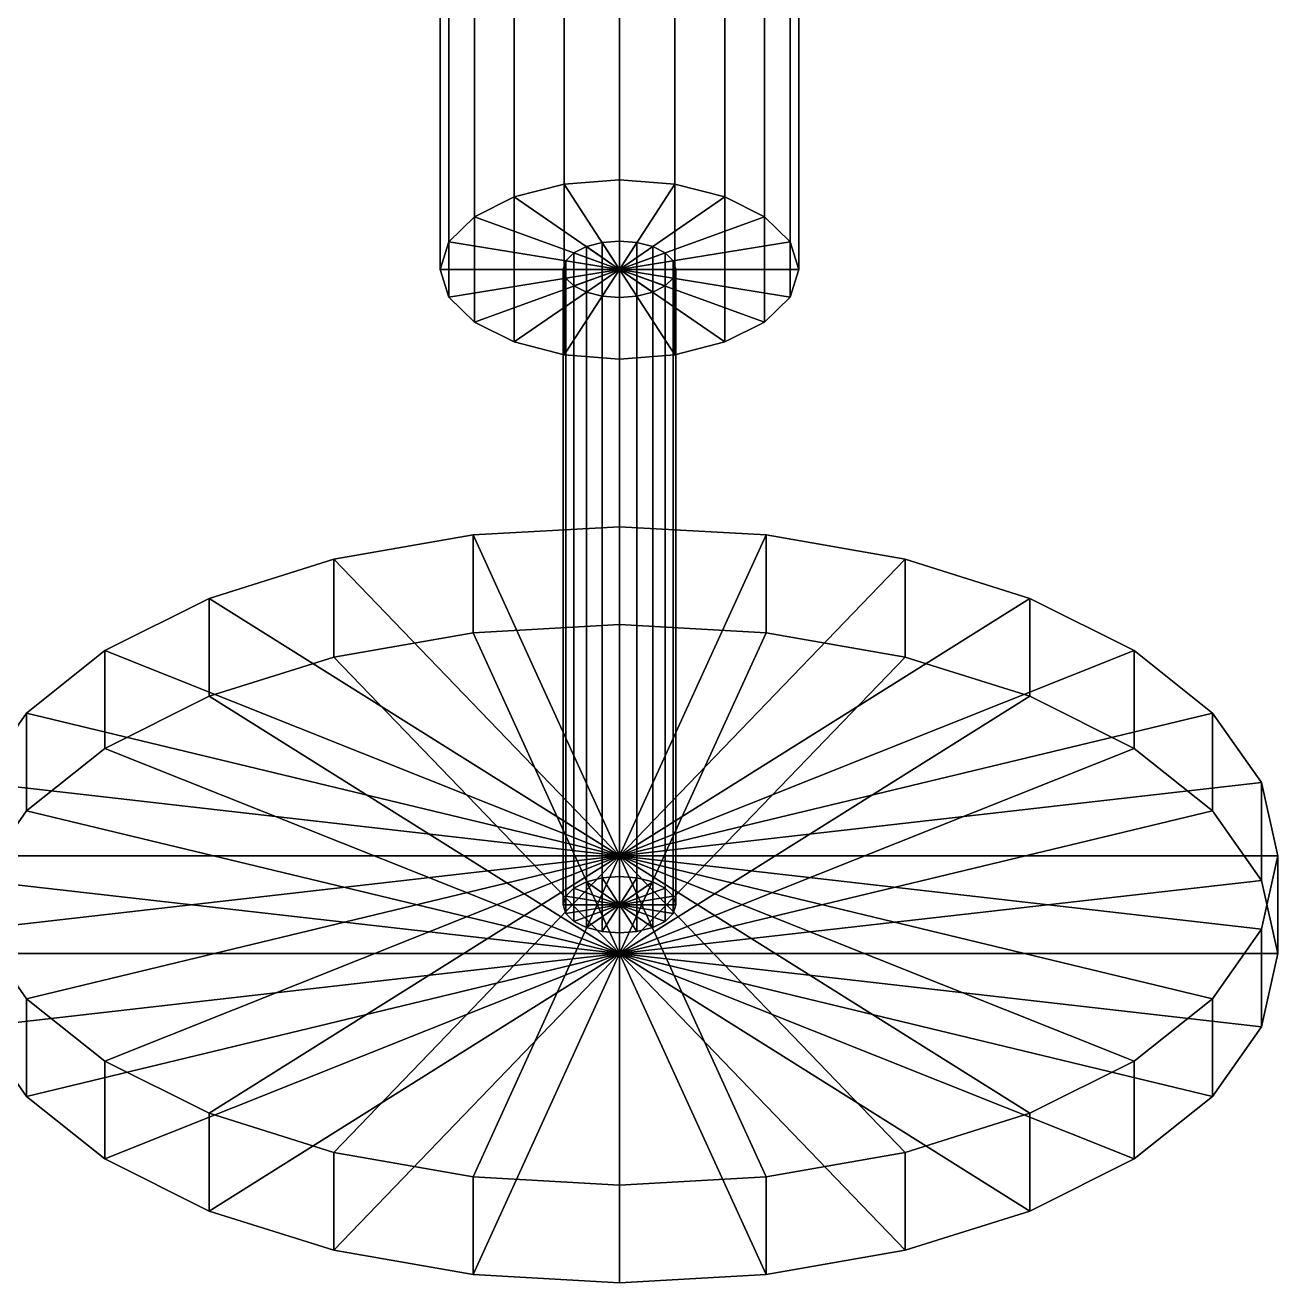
# Model space of a CAD drawing. Extents: x 91537 to 98524, y 82085 to 85415.
# Drawn here: x 97440.2 to 97640, y 84260.5 to 84461.1 of the extents above; entities that cross this region are included whole.
import ezdxf

# ---------------------------------------------------------------- set-up
doc = ezdxf.new("R2010")
doc.units = 0
doc.header["$LTSCALE"] = 20
doc.layers.add('VALVES', color=1, linetype='CONTINUOUS')

msp = doc.modelspace()

# ---------------------------------------------------------------- linework, layer by layer
at = {"layer": 'VALVES'}
for points in [[(97535, 84605.3, 5119.7683), (97526.1621, 84604.6001, 5118.5561), (97526.1621, 84435.7252, 5216.0561), (97535, 84436.425, 5217.2683)], [(97543.8379, 84604.6001, 5118.5561), (97535, 84605.3, 5119.7683), (97535, 84436.425, 5217.2683), (97543.8379, 84435.7252, 5216.0561)], [(97526.1621, 84604.6001, 5118.5561), (97518.1893, 84602.5689, 5115.038), (97518.1893, 84433.694, 5212.538), (97526.1621, 84435.7252, 5216.0561)], [(97551.8107, 84602.5689, 5115.038), (97543.8379, 84604.6001, 5118.5561), (97543.8379, 84435.7252, 5216.0561), (97551.8107, 84433.694, 5212.538)], [(97518.1893, 84602.5689, 5115.038), (97511.8621, 84599.4053, 5109.5585), (97511.8621, 84430.5304, 5207.0585), (97518.1893, 84433.694, 5212.538)], [(97558.1379, 84599.4053, 5109.5585), (97551.8107, 84602.5689, 5115.038), (97551.8107, 84433.694, 5212.538), (97558.1379, 84430.5304, 5207.0585)], [(97511.8621, 84599.4053, 5109.5585), (97507.7998, 84595.4189, 5102.6538), (97507.7998, 84426.544, 5200.1538), (97511.8621, 84430.5304, 5207.0585)], [(97562.2002, 84595.4189, 5102.6538), (97558.1379, 84599.4053, 5109.5585), (97558.1379, 84430.5304, 5207.0585), (97562.2002, 84426.544, 5200.1538)], [(97507.7998, 84595.4189, 5102.6538), (97506.4, 84591, 5095), (97506.4, 84422.125, 5192.5), (97507.7998, 84426.544, 5200.1538)], [(97563.6, 84591, 5095), (97562.2002, 84595.4189, 5102.6538), (97562.2002, 84426.544, 5200.1538), (97563.6, 84422.125, 5192.5)], [(97506.4, 84591, 5095), (97507.7998, 84586.5811, 5087.3462), (97507.7998, 84417.7061, 5184.8462), (97506.4, 84422.125, 5192.5)], [(97562.2002, 84586.5811, 5087.3462), (97563.6, 84591, 5095), (97563.6, 84422.125, 5192.5), (97562.2002, 84417.7061, 5184.8462)], [(97507.7998, 84586.5811, 5087.3462), (97511.8621, 84582.5947, 5080.4415), (97511.8621, 84413.7197, 5177.9415), (97507.7998, 84417.7061, 5184.8462)], [(97558.1379, 84582.5947, 5080.4415), (97562.2002, 84586.5811, 5087.3462), (97562.2002, 84417.7061, 5184.8462), (97558.1379, 84413.7197, 5177.9415)], [(97511.8621, 84582.5947, 5080.4415), (97518.1893, 84579.4311, 5074.962), (97518.1893, 84410.5561, 5172.462), (97511.8621, 84413.7197, 5177.9415)], [(97551.8107, 84579.4311, 5074.962), (97558.1379, 84582.5947, 5080.4415), (97558.1379, 84413.7197, 5177.9415), (97551.8107, 84410.5561, 5172.462)], [(97518.1893, 84579.4311, 5074.962), (97526.1621, 84577.3999, 5071.4439), (97526.1621, 84408.5249, 5168.9439), (97518.1893, 84410.5561, 5172.462)], [(97543.8379, 84577.3999, 5071.4439), (97551.8107, 84579.4311, 5074.962), (97551.8107, 84410.5561, 5172.462), (97543.8379, 84408.5249, 5168.9439)], [(97526.1621, 84577.3999, 5071.4439), (97535, 84576.7, 5070.2317), (97535, 84407.825, 5167.7317), (97526.1621, 84408.5249, 5168.9439)], [(97535, 84576.7, 5070.2317), (97543.8379, 84577.3999, 5071.4439), (97543.8379, 84408.5249, 5168.9439), (97535, 84407.825, 5167.7317)], [(97535, 84422.125, 5192.5), (97526.1621, 84435.7252, 5216.0561), (97518.1893, 84433.694, 5212.538)], [(97535, 84422.125, 5192.5), (97535, 84436.425, 5217.2683), (97526.1621, 84435.7252, 5216.0561)], [(97535, 84422.125, 5192.5), (97543.8379, 84435.7252, 5216.0561), (97535, 84436.425, 5217.2683)], [(97535, 84422.125, 5192.5), (97551.8107, 84433.694, 5212.538), (97543.8379, 84435.7252, 5216.0561)], [(97535, 84422.125, 5192.5), (97518.1893, 84433.694, 5212.538), (97511.8621, 84430.5304, 5207.0585)], [(97535, 84422.125, 5192.5), (97558.1379, 84430.5304, 5207.0585), (97551.8107, 84433.694, 5212.538)], [(97535, 84422.125, 5192.5), (97511.8621, 84430.5304, 5207.0585), (97507.7998, 84426.544, 5200.1538)], [(97535, 84422.125, 5192.5), (97562.2002, 84426.544, 5200.1538), (97558.1379, 84430.5304, 5207.0585)], [(97535, 84422.125, 5192.5), (97507.7998, 84426.544, 5200.1538), (97506.4, 84422.125, 5192.5)], [(97535, 84426.625, 5200.2942), (97532.2188, 84426.4048, 5199.9128), (97532.2188, 84325.0798, 5258.4128), (97535, 84325.3001, 5258.7942)], [(97535, 84422.125, 5192.5), (97532.2188, 84426.4048, 5199.9128), (97535, 84426.625, 5200.2942)], [(97537.7812, 84426.4048, 5199.9128), (97535, 84426.625, 5200.2942), (97535, 84325.3001, 5258.7942), (97537.7812, 84325.0798, 5258.4128)], [(97535, 84422.125, 5192.5), (97535, 84426.625, 5200.2942), (97537.7812, 84426.4048, 5199.9128)], [(97535, 84422.125, 5192.5), (97563.6, 84422.125, 5192.5), (97562.2002, 84426.544, 5200.1538)], [(97527.7188, 84424.7701, 5197.0813), (97526.4405, 84423.5156, 5194.9085), (97526.4405, 84322.1907, 5253.4085), (97527.7188, 84323.4451, 5255.5813)], [(97535, 84422.125, 5192.5), (97526.4405, 84423.5156, 5194.9085), (97527.7188, 84424.7701, 5197.0813)], [(97529.7099, 84425.7656, 5198.8057), (97527.7188, 84424.7701, 5197.0813), (97527.7188, 84323.4451, 5255.5813), (97529.7099, 84324.4407, 5257.3057)], [(97535, 84422.125, 5192.5), (97527.7188, 84424.7701, 5197.0813), (97529.7099, 84425.7656, 5198.8057)], [(97532.2188, 84426.4048, 5199.9128), (97529.7099, 84425.7656, 5198.8057), (97529.7099, 84324.4407, 5257.3057), (97532.2188, 84325.0798, 5258.4128)], [(97535, 84422.125, 5192.5), (97529.7099, 84425.7656, 5198.8057), (97532.2188, 84426.4048, 5199.9128)], [(97535, 84422.125, 5192.5), (97537.7812, 84426.4048, 5199.9128), (97540.2901, 84425.7656, 5198.8057)], [(97535, 84422.125, 5192.5), (97540.2901, 84425.7656, 5198.8057), (97542.2812, 84424.7701, 5197.0813)], [(97535, 84422.125, 5192.5), (97542.2812, 84424.7701, 5197.0813), (97543.5595, 84423.5156, 5194.9085)], [(97540.2901, 84425.7656, 5198.8057), (97537.7812, 84426.4048, 5199.9128), (97537.7812, 84325.0798, 5258.4128), (97540.2901, 84324.4407, 5257.3057)], [(97542.2812, 84424.7701, 5197.0813), (97540.2901, 84425.7656, 5198.8057), (97540.2901, 84324.4407, 5257.3057), (97542.2812, 84323.4451, 5255.5813)], [(97543.5595, 84423.5156, 5194.9085), (97542.2812, 84424.7701, 5197.0813), (97542.2812, 84323.4451, 5255.5813), (97543.5595, 84322.1907, 5253.4085)], [(97526.4405, 84423.5156, 5194.9085), (97526, 84422.125, 5192.5), (97526, 84320.8001, 5251), (97526.4405, 84322.1907, 5253.4085)], [(97535, 84422.125, 5192.5), (97526, 84422.125, 5192.5), (97526.4405, 84423.5156, 5194.9085)], [(97535, 84422.125, 5192.5), (97543.5595, 84423.5156, 5194.9085), (97544, 84422.125, 5192.5)], [(97544, 84422.125, 5192.5), (97543.5595, 84423.5156, 5194.9085), (97543.5595, 84322.1907, 5253.4085), (97544, 84320.8001, 5251)], [(97535, 84422.125, 5192.5), (97506.4, 84422.125, 5192.5), (97507.7998, 84417.7061, 5184.8462)], [(97535, 84422.125, 5192.5), (97507.7998, 84417.7061, 5184.8462), (97511.8621, 84413.7197, 5177.9415)], [(97535, 84422.125, 5192.5), (97511.8621, 84413.7197, 5177.9415), (97518.1893, 84410.5561, 5172.462)], [(97535, 84422.125, 5192.5), (97518.1893, 84410.5561, 5172.462), (97526.1621, 84408.5249, 5168.9439)], [(97526, 84422.125, 5192.5), (97526.4405, 84420.7345, 5190.0915), (97526.4405, 84319.4095, 5248.5915), (97526, 84320.8001, 5251)], [(97535, 84422.125, 5192.5), (97526.4405, 84420.7345, 5190.0915), (97526, 84422.125, 5192.5)], [(97535, 84422.125, 5192.5), (97526.1621, 84408.5249, 5168.9439), (97535, 84407.825, 5167.7317)], [(97535, 84422.125, 5192.5), (97527.7188, 84419.48, 5187.9187), (97526.4405, 84420.7345, 5190.0915)], [(97526.4405, 84420.7345, 5190.0915), (97527.7188, 84419.48, 5187.9187), (97527.7188, 84318.155, 5246.4187), (97526.4405, 84319.4095, 5248.5915)], [(97535, 84422.125, 5192.5), (97529.7099, 84418.4845, 5186.1943), (97527.7188, 84419.48, 5187.9187)], [(97535, 84422.125, 5192.5), (97532.2188, 84417.8453, 5185.0872), (97529.7099, 84418.4845, 5186.1943)], [(97535, 84422.125, 5192.5), (97535, 84417.625, 5184.7058), (97532.2188, 84417.8453, 5185.0872)], [(97535, 84422.125, 5192.5), (97535, 84407.825, 5167.7317), (97543.8379, 84408.5249, 5168.9439)], [(97535, 84422.125, 5192.5), (97543.8379, 84408.5249, 5168.9439), (97551.8107, 84410.5561, 5172.462)], [(97535, 84422.125, 5192.5), (97551.8107, 84410.5561, 5172.462), (97558.1379, 84413.7197, 5177.9415)], [(97535, 84422.125, 5192.5), (97558.1379, 84413.7197, 5177.9415), (97562.2002, 84417.7061, 5184.8462)], [(97535, 84422.125, 5192.5), (97562.2002, 84417.7061, 5184.8462), (97563.6, 84422.125, 5192.5)], [(97535, 84422.125, 5192.5), (97537.7812, 84417.8453, 5185.0872), (97535, 84417.625, 5184.7058)], [(97535, 84422.125, 5192.5), (97540.2901, 84418.4845, 5186.1943), (97537.7812, 84417.8453, 5185.0872)], [(97535, 84422.125, 5192.5), (97542.2812, 84419.48, 5187.9187), (97540.2901, 84418.4845, 5186.1943)], [(97535, 84422.125, 5192.5), (97543.5595, 84420.7345, 5190.0915), (97542.2812, 84419.48, 5187.9187)], [(97535, 84422.125, 5192.5), (97544, 84422.125, 5192.5), (97543.5595, 84420.7345, 5190.0915)], [(97542.2812, 84419.48, 5187.9187), (97543.5595, 84420.7345, 5190.0915), (97543.5595, 84319.4095, 5248.5915), (97542.2812, 84318.155, 5246.4187)], [(97543.5595, 84420.7345, 5190.0915), (97544, 84422.125, 5192.5), (97544, 84320.8001, 5251), (97543.5595, 84319.4095, 5248.5915)], [(97527.7188, 84419.48, 5187.9187), (97529.7099, 84418.4845, 5186.1943), (97529.7099, 84317.1595, 5244.6943), (97527.7188, 84318.155, 5246.4187)], [(97529.7099, 84418.4845, 5186.1943), (97532.2188, 84417.8453, 5185.0872), (97532.2188, 84316.5203, 5243.5872), (97529.7099, 84317.1595, 5244.6943)], [(97537.7812, 84417.8453, 5185.0872), (97540.2901, 84418.4845, 5186.1943), (97540.2901, 84317.1595, 5244.6943), (97537.7812, 84316.5203, 5243.5872)], [(97540.2901, 84418.4845, 5186.1943), (97542.2812, 84419.48, 5187.9187), (97542.2812, 84318.155, 5246.4187), (97540.2901, 84317.1595, 5244.6943)], [(97532.2188, 84417.8453, 5185.0872), (97535, 84417.625, 5184.7058), (97535, 84316.3001, 5243.2058), (97532.2188, 84316.5203, 5243.5872)], [(97535, 84417.625, 5184.7058), (97537.7812, 84417.8453, 5185.0872), (97537.7812, 84316.5203, 5243.5872), (97535, 84316.3001, 5243.2058)], [(97535, 84381.0943, 5337.4327), (97511.6353, 84379.778, 5335.1528), (97511.6353, 84364.1896, 5344.1528), (97535, 84365.5058, 5346.4327)], [(97535, 84328.5943, 5246.5), (97511.6353, 84379.778, 5335.1528), (97535, 84381.0943, 5337.4327)], [(97558.3647, 84379.778, 5335.1528), (97535, 84381.0943, 5337.4327), (97535, 84365.5058, 5346.4327), (97558.3647, 84364.1896, 5344.1528)], [(97535, 84328.5943, 5246.5), (97535, 84381.0943, 5337.4327), (97558.3647, 84379.778, 5335.1528)], [(97511.6353, 84379.778, 5335.1528), (97489.4422, 84375.8952, 5328.4275), (97489.4422, 84360.3067, 5337.4275), (97511.6353, 84364.1896, 5344.1528)], [(97535, 84328.5943, 5246.5), (97489.4422, 84375.8952, 5328.4275), (97511.6353, 84379.778, 5335.1528)], [(97535, 84328.5943, 5246.5), (97558.3647, 84379.778, 5335.1528), (97580.5578, 84375.8952, 5328.4275)], [(97580.5578, 84375.8952, 5328.4275), (97558.3647, 84379.778, 5335.1528), (97558.3647, 84364.1896, 5344.1528), (97580.5578, 84360.3067, 5337.4275)], [(97489.4422, 84375.8952, 5328.4275), (97469.5336, 84369.6405, 5317.594), (97469.5336, 84354.052, 5326.594), (97489.4422, 84360.3067, 5337.4275)], [(97535, 84328.5943, 5246.5), (97469.5336, 84369.6405, 5317.594), (97489.4422, 84375.8952, 5328.4275)], [(97535, 84328.5943, 5246.5), (97580.5578, 84375.8952, 5328.4275), (97600.4664, 84369.6405, 5317.594)], [(97600.4664, 84369.6405, 5317.594), (97580.5578, 84375.8952, 5328.4275), (97580.5578, 84360.3067, 5337.4275), (97600.4664, 84354.052, 5326.594)], [(97469.5336, 84369.6405, 5317.594), (97452.9077, 84361.3275, 5303.1956), (97452.9077, 84345.7391, 5312.1956), (97469.5336, 84354.052, 5326.594)], [(97535, 84328.5943, 5246.5), (97452.9077, 84361.3275, 5303.1956), (97469.5336, 84369.6405, 5317.594)], [(97535, 84328.5943, 5246.5), (97600.4664, 84369.6405, 5317.594), (97617.0923, 84361.3275, 5303.1956)], [(97617.0923, 84361.3275, 5303.1956), (97600.4664, 84369.6405, 5317.594), (97600.4664, 84354.052, 5326.594), (97617.0923, 84345.7391, 5312.1956)], [(97535, 84313.0058, 5255.5), (97535, 84365.5058, 5346.4327), (97511.6353, 84364.1896, 5344.1528)], [(97535, 84313.0058, 5255.5), (97558.3647, 84364.1896, 5344.1528), (97535, 84365.5058, 5346.4327)], [(97535, 84313.0058, 5255.5), (97511.6353, 84364.1896, 5344.1528), (97489.4422, 84360.3067, 5337.4275)], [(97535, 84313.0058, 5255.5), (97580.5578, 84360.3067, 5337.4275), (97558.3647, 84364.1896, 5344.1528)], [(97452.9077, 84361.3275, 5303.1956), (97440.3983, 84351.3732, 5285.9542), (97440.3983, 84335.7847, 5294.9542), (97452.9077, 84345.7391, 5312.1956)], [(97535, 84328.5943, 5246.5), (97440.3983, 84351.3732, 5285.9542), (97452.9077, 84361.3275, 5303.1956)], [(97535, 84313.0058, 5255.5), (97489.4422, 84360.3067, 5337.4275), (97469.5336, 84354.052, 5326.594)], [(97535, 84328.5943, 5246.5), (97617.0923, 84361.3275, 5303.1956), (97629.6017, 84351.3732, 5285.9542)], [(97535, 84313.0058, 5255.5), (97600.4664, 84354.052, 5326.594), (97580.5578, 84360.3067, 5337.4275)], [(97629.6017, 84351.3732, 5285.9542), (97617.0923, 84361.3275, 5303.1956), (97617.0923, 84345.7391, 5312.1956), (97629.6017, 84335.7847, 5294.9542)], [(97535, 84313.0058, 5255.5), (97469.5336, 84354.052, 5326.594), (97452.9077, 84345.7391, 5312.1956)], [(97535, 84313.0058, 5255.5), (97617.0923, 84345.7391, 5312.1956), (97600.4664, 84354.052, 5326.594)], [(97440.3983, 84351.3732, 5285.9542), (97432.6326, 84340.2767, 5266.7344), (97432.6326, 84324.6882, 5275.7344), (97440.3983, 84335.7847, 5294.9542)], [(97535, 84328.5943, 5246.5), (97432.6326, 84340.2767, 5266.7344), (97440.3983, 84351.3732, 5285.9542)], [(97535, 84328.5943, 5246.5), (97629.6017, 84351.3732, 5285.9542), (97637.3674, 84340.2767, 5266.7344)], [(97637.3674, 84340.2767, 5266.7344), (97629.6017, 84351.3732, 5285.9542), (97629.6017, 84335.7847, 5294.9542), (97637.3674, 84324.6882, 5275.7344)], [(97535, 84313.0058, 5255.5), (97452.9077, 84345.7391, 5312.1956), (97440.3983, 84335.7847, 5294.9542)], [(97535, 84313.0058, 5255.5), (97629.6017, 84335.7847, 5294.9542), (97617.0923, 84345.7391, 5312.1956)], [(97535, 84328.5943, 5246.5), (97430, 84328.5943, 5246.5), (97432.6326, 84340.2767, 5266.7344)], [(97535, 84328.5943, 5246.5), (97637.3674, 84340.2767, 5266.7344), (97640, 84328.5943, 5246.5)], [(97640, 84328.5943, 5246.5), (97637.3674, 84340.2767, 5266.7344), (97637.3674, 84324.6882, 5275.7344), (97640, 84313.0058, 5255.5)], [(97535, 84313.0058, 5255.5), (97440.3983, 84335.7847, 5294.9542), (97432.6326, 84324.6882, 5275.7344)], [(97535, 84313.0058, 5255.5), (97637.3674, 84324.6882, 5275.7344), (97629.6017, 84335.7847, 5294.9542)], [(97535, 84328.5943, 5246.5), (97432.6326, 84316.912, 5226.2656), (97430, 84328.5943, 5246.5)], [(97535, 84328.5943, 5246.5), (97440.3983, 84305.8154, 5207.0458), (97432.6326, 84316.912, 5226.2656)], [(97535, 84328.5943, 5246.5), (97452.9077, 84295.8611, 5189.8044), (97440.3983, 84305.8154, 5207.0458)], [(97535, 84328.5943, 5246.5), (97469.5336, 84287.5481, 5175.406), (97452.9077, 84295.8611, 5189.8044)], [(97535, 84328.5943, 5246.5), (97489.4422, 84281.2934, 5164.5725), (97469.5336, 84287.5481, 5175.406)], [(97535, 84328.5943, 5246.5), (97511.6353, 84277.4106, 5157.8472), (97489.4422, 84281.2934, 5164.5725)], [(97535, 84328.5943, 5246.5), (97535, 84276.0943, 5155.5673), (97511.6353, 84277.4106, 5157.8472)], [(97535, 84328.5943, 5246.5), (97558.3647, 84277.4106, 5157.8472), (97535, 84276.0943, 5155.5673)], [(97535, 84328.5943, 5246.5), (97580.5578, 84281.2934, 5164.5725), (97558.3647, 84277.4106, 5157.8472)], [(97535, 84328.5943, 5246.5), (97600.4664, 84287.5481, 5175.406), (97580.5578, 84281.2934, 5164.5725)], [(97535, 84328.5943, 5246.5), (97617.0923, 84295.8611, 5189.8044), (97600.4664, 84287.5481, 5175.406)], [(97535, 84328.5943, 5246.5), (97629.6017, 84305.8154, 5207.0458), (97617.0923, 84295.8611, 5189.8044)], [(97535, 84328.5943, 5246.5), (97637.3674, 84316.912, 5226.2656), (97629.6017, 84305.8154, 5207.0458)], [(97535, 84328.5943, 5246.5), (97640, 84328.5943, 5246.5), (97637.3674, 84316.912, 5226.2656)], [(97637.3674, 84316.912, 5226.2656), (97640, 84328.5943, 5246.5), (97640, 84313.0058, 5255.5), (97637.3674, 84301.3235, 5235.2656)], [(97535, 84313.0058, 5255.5), (97432.6326, 84324.6882, 5275.7344), (97430, 84313.0058, 5255.5)], [(97535, 84320.8001, 5251), (97529.7099, 84324.4407, 5257.3057), (97527.7188, 84323.4451, 5255.5813)], [(97535, 84320.8001, 5251), (97532.2188, 84325.0798, 5258.4128), (97529.7099, 84324.4407, 5257.3057)], [(97535, 84320.8001, 5251), (97535, 84325.3001, 5258.7942), (97532.2188, 84325.0798, 5258.4128)], [(97535, 84320.8001, 5251), (97537.7812, 84325.0798, 5258.4128), (97535, 84325.3001, 5258.7942)], [(97535, 84320.8001, 5251), (97540.2901, 84324.4407, 5257.3057), (97537.7812, 84325.0798, 5258.4128)], [(97535, 84313.0058, 5255.5), (97640, 84313.0058, 5255.5), (97637.3674, 84324.6882, 5275.7344)], [(97535, 84320.8001, 5251), (97542.2812, 84323.4451, 5255.5813), (97540.2901, 84324.4407, 5257.3057)], [(97535, 84320.8001, 5251), (97526.4405, 84322.1907, 5253.4085), (97526, 84320.8001, 5251)], [(97535, 84320.8001, 5251), (97527.7188, 84323.4451, 5255.5813), (97526.4405, 84322.1907, 5253.4085)], [(97535, 84320.8001, 5251), (97543.5595, 84322.1907, 5253.4085), (97542.2812, 84323.4451, 5255.5813)], [(97535, 84320.8001, 5251), (97544, 84320.8001, 5251), (97543.5595, 84322.1907, 5253.4085)], [(97535, 84320.8001, 5251), (97526, 84320.8001, 5251), (97526.4405, 84319.4095, 5248.5915)], [(97535, 84320.8001, 5251), (97526.4405, 84319.4095, 5248.5915), (97527.7188, 84318.155, 5246.4187)], [(97535, 84320.8001, 5251), (97527.7188, 84318.155, 5246.4187), (97529.7099, 84317.1595, 5244.6943)], [(97535, 84320.8001, 5251), (97529.7099, 84317.1595, 5244.6943), (97532.2188, 84316.5203, 5243.5872)], [(97535, 84320.8001, 5251), (97532.2188, 84316.5203, 5243.5872), (97535, 84316.3001, 5243.2058)], [(97535, 84320.8001, 5251), (97535, 84316.3001, 5243.2058), (97537.7812, 84316.5203, 5243.5872)], [(97535, 84320.8001, 5251), (97537.7812, 84316.5203, 5243.5872), (97540.2901, 84317.1595, 5244.6943)], [(97535, 84320.8001, 5251), (97540.2901, 84317.1595, 5244.6943), (97542.2812, 84318.155, 5246.4187)], [(97535, 84320.8001, 5251), (97542.2812, 84318.155, 5246.4187), (97543.5595, 84319.4095, 5248.5915)], [(97535, 84320.8001, 5251), (97543.5595, 84319.4095, 5248.5915), (97544, 84320.8001, 5251)], [(97432.6326, 84316.912, 5226.2656), (97440.3983, 84305.8154, 5207.0458), (97440.3983, 84290.2269, 5216.0458), (97432.6326, 84301.3235, 5235.2656)], [(97629.6017, 84305.8154, 5207.0458), (97637.3674, 84316.912, 5226.2656), (97637.3674, 84301.3235, 5235.2656), (97629.6017, 84290.2269, 5216.0458)], [(97535, 84313.0058, 5255.5), (97430, 84313.0058, 5255.5), (97432.6326, 84301.3235, 5235.2656)], [(97535, 84313.0058, 5255.5), (97432.6326, 84301.3235, 5235.2656), (97440.3983, 84290.2269, 5216.0458)], [(97535, 84313.0058, 5255.5), (97440.3983, 84290.2269, 5216.0458), (97452.9077, 84280.2726, 5198.8044)], [(97535, 84313.0058, 5255.5), (97452.9077, 84280.2726, 5198.8044), (97469.5336, 84271.9597, 5184.406)], [(97535, 84313.0058, 5255.5), (97469.5336, 84271.9597, 5184.406), (97489.4422, 84265.705, 5173.5725)], [(97535, 84313.0058, 5255.5), (97489.4422, 84265.705, 5173.5725), (97511.6353, 84261.8221, 5166.8472)], [(97535, 84313.0058, 5255.5), (97511.6353, 84261.8221, 5166.8472), (97535, 84260.5058, 5164.5673)], [(97535, 84313.0058, 5255.5), (97535, 84260.5058, 5164.5673), (97558.3647, 84261.8221, 5166.8472)], [(97535, 84313.0058, 5255.5), (97558.3647, 84261.8221, 5166.8472), (97580.5578, 84265.705, 5173.5725)], [(97535, 84313.0058, 5255.5), (97580.5578, 84265.705, 5173.5725), (97600.4664, 84271.9597, 5184.406)], [(97535, 84313.0058, 5255.5), (97600.4664, 84271.9597, 5184.406), (97617.0923, 84280.2726, 5198.8044)], [(97535, 84313.0058, 5255.5), (97617.0923, 84280.2726, 5198.8044), (97629.6017, 84290.2269, 5216.0458)], [(97535, 84313.0058, 5255.5), (97629.6017, 84290.2269, 5216.0458), (97637.3674, 84301.3235, 5235.2656)], [(97535, 84313.0058, 5255.5), (97637.3674, 84301.3235, 5235.2656), (97640, 84313.0058, 5255.5)], [(97440.3983, 84305.8154, 5207.0458), (97452.9077, 84295.8611, 5189.8044), (97452.9077, 84280.2726, 5198.8044), (97440.3983, 84290.2269, 5216.0458)], [(97617.0923, 84295.8611, 5189.8044), (97629.6017, 84305.8154, 5207.0458), (97629.6017, 84290.2269, 5216.0458), (97617.0923, 84280.2726, 5198.8044)], [(97452.9077, 84295.8611, 5189.8044), (97469.5336, 84287.5481, 5175.406), (97469.5336, 84271.9597, 5184.406), (97452.9077, 84280.2726, 5198.8044)], [(97600.4664, 84287.5481, 5175.406), (97617.0923, 84295.8611, 5189.8044), (97617.0923, 84280.2726, 5198.8044), (97600.4664, 84271.9597, 5184.406)], [(97469.5336, 84287.5481, 5175.406), (97489.4422, 84281.2934, 5164.5725), (97489.4422, 84265.705, 5173.5725), (97469.5336, 84271.9597, 5184.406)], [(97580.5578, 84281.2934, 5164.5725), (97600.4664, 84287.5481, 5175.406), (97600.4664, 84271.9597, 5184.406), (97580.5578, 84265.705, 5173.5725)], [(97489.4422, 84281.2934, 5164.5725), (97511.6353, 84277.4106, 5157.8472), (97511.6353, 84261.8221, 5166.8472), (97489.4422, 84265.705, 5173.5725)], [(97558.3647, 84277.4106, 5157.8472), (97580.5578, 84281.2934, 5164.5725), (97580.5578, 84265.705, 5173.5725), (97558.3647, 84261.8221, 5166.8472)], [(97511.6353, 84277.4106, 5157.8472), (97535, 84276.0943, 5155.5673), (97535, 84260.5058, 5164.5673), (97511.6353, 84261.8221, 5166.8472)], [(97535, 84276.0943, 5155.5673), (97558.3647, 84277.4106, 5157.8472), (97558.3647, 84261.8221, 5166.8472), (97535, 84260.5058, 5164.5673)]]:
    msp.add_3dface(points, dxfattribs=at)

doc.saveas('drawing.dxf')
